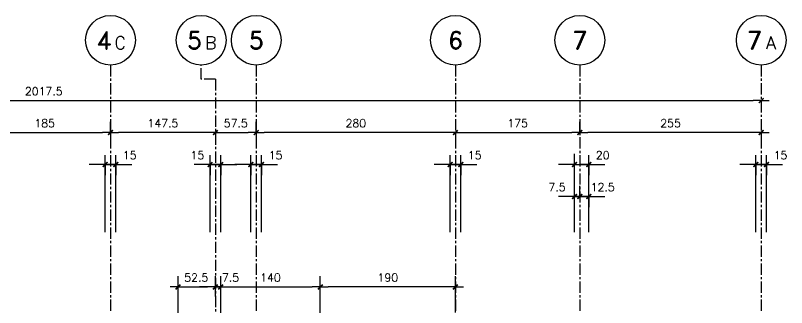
# Model space of a CAD drawing. Header units: millimetres. Extents: x -656237 to -652202, y 83238 to 86298.
# Drawn here: x -654733 to -653649, y 85887 to 86298 of the extents above; entities that cross this region are included whole.
import ezdxf
from ezdxf.enums import TextEntityAlignment as Align

# ---------------------------------------------------------------- set-up
doc = ezdxf.new("R2010")
doc.units = ezdxf.units.MM
doc.header["$LTSCALE"] = 0.5
doc.linetypes.add('CENTER', pattern=[50.8, 31.75, -6.35, 6.35, -6.35])
for name, color, linetype in [('A-LINEA 015', 6, 'Continuous'), ('COTAS', 5, 'Continuous'), ('Cotas2', 1, 'Continuous'), ('EJES', 1, 'CENTER')]:
    doc.layers.add(name, color=color, linetype=linetype)
doc.styles.add('ROMAND', font='romand')
doc.styles.add('ROMANS', font='romans')
doc.dimstyles.new('ING-50', dxfattribs={"dimscale": 5, "dimtxt": 2.25, "dimasz": 2.25, "dimexe": 3, "dimexo": 0, "dimgap": 1.5, "dimtad": 1, "dimdec": 1, "dimzin": 12, "dimdsep": 46, "dimtxsty": 'ROMANS', "dimblk1": 'TICK1', "dimblk2": 'TICK1', "dimsah": 1, "dimcen": 0.09, "dimclrd": 2, "dimclre": 1, "dimclrt": 3, "dimadec": 1, "dimazin": 3, "dimtfac": 1, "dimtdec": 1, "dimtix": 1, "dimtmove": 2, "dimatfit": 3, "dimfxl": 3, "dimtolj": 1, "dimtzin": 12, "dimarcsym": 0})

# ---------------------------------------------------------------- blocks, each defined once
blk = doc.blocks.new('EJE-1')
at = {"color": 3, "linetype": 'Continuous'}
blk.add_circle((0, 0), 35, dxfattribs=at)
at = {"color": 5, "linetype": 'Continuous', "style": 'ROMAND'}
blk.add_attdef('0', text='', height=25, dxfattribs=at).set_placement((0.2, 0), align=Align.MIDDLE)
blk = doc.blocks.new('eje-3')
at = {"color": 3, "linetype": 'Continuous'}
blk.add_circle((0, 0), 35, dxfattribs=at)
at = {"color": 5, "linetype": 'Continuous', "style": 'ROMAND'}
for height, p in [(25, (-9.2, 0)), (18, (13.7, -3.6))]:
    blk.add_attdef('0', text='', height=height, dxfattribs=at).set_placement(p, align=Align.MIDDLE)
blk = doc.blocks.new('TICK1')
at = {"color": 2}
for points in [[(0, 0), (-1, 0)], [(0, 0), (1, 0)]]:
    blk.add_lwpolyline(points, dxfattribs=at)
at = {"color": 2, "const_width": 0.2}
blk.add_lwpolyline([(-0.3, -0.3), (0.3, 0.3)], dxfattribs=at)
blk = doc.blocks.new('*D8')
at = {"layer": 'COTAS', "color": 2, "lineweight": -2}
for p, q in [((-654618.5, 86088.3), (-654629.7, 86088.3)), ((-654607.2, 86088.3), (-654592.2, 86088.3)), ((-654581, 86088.3), (-654569.7, 86088.3))]:
    blk.add_line(p, q, dxfattribs=at)
at = {"layer": 'COTAS', "color": 1, "lineweight": -2}
for p, q in [((-654607.2, 86088.3), (-654607.2, 86073.3)), ((-654592.2, 86088.3), (-654592.2, 86073.3))]:
    blk.add_line(p, q, dxfattribs=at)
at = {"layer": 'Defpoints', "color": 0}
for p in [(-654607.2, 86088.3), (-654592.2, 86088.3), (-654592.2, 86088.3)]:
    blk.add_point(p, dxfattribs=at)
at = {"layer": 'COTAS', "color": 2, "lineweight": -2, "xscale": 11.25, "yscale": 11.25, "zscale": 11.25}
blk.add_blockref('TICK1', (-654607.2, 86088.3), dxfattribs=at)
at = {"layer": 'COTAS', "color": 2, "lineweight": -2, "xscale": 11.25, "yscale": 11.25, "zscale": 11.25, "rotation": 180}
blk.add_blockref('TICK1', (-654592.2, 86088.3), dxfattribs=at)
at = {"layer": 'COTAS', "color": 3, "insert": (-654572.6, 86101.4), "char_height": 11.25, "attachment_point": 5, "style": 'ROMANS'}
blk.add_mtext('\\A1;15', dxfattribs=at)
blk = doc.blocks.new('*D9')
at = {"layer": 'COTAS', "color": 2, "lineweight": -2}
for p, q in [((-654413.5, 86088.3), (-654424.7, 86088.3)), ((-654402.2, 86088.3), (-654387.2, 86088.3)), ((-654376, 86088.3), (-654364.7, 86088.3))]:
    blk.add_line(p, q, dxfattribs=at)
at = {"layer": 'COTAS', "color": 1, "lineweight": -2}
for p, q in [((-654402.2, 86088.3), (-654402.2, 86073.3)), ((-654387.2, 86088.3), (-654387.2, 86073.3))]:
    blk.add_line(p, q, dxfattribs=at)
at = {"layer": 'Defpoints', "color": 0}
for p in [(-654402.2, 86088.3), (-654387.2, 86088.3), (-654387.2, 86088.3)]:
    blk.add_point(p, dxfattribs=at)
at = {"layer": 'COTAS', "color": 2, "lineweight": -2, "xscale": 11.25, "yscale": 11.25, "zscale": 11.25}
blk.add_blockref('TICK1', (-654402.2, 86088.3), dxfattribs=at)
at = {"layer": 'COTAS', "color": 2, "lineweight": -2, "xscale": 11.25, "yscale": 11.25, "zscale": 11.25, "rotation": 180}
blk.add_blockref('TICK1', (-654387.2, 86088.3), dxfattribs=at)
at = {"layer": 'COTAS', "color": 3, "insert": (-654367.6, 86101.4), "char_height": 11.25, "attachment_point": 5, "style": 'ROMANS'}
blk.add_mtext('\\A1;15', dxfattribs=at)
blk = doc.blocks.new('*D14')
at = {"layer": 'COTAS', "color": 1, "lineweight": -2}
for p, q in [((-654599.7, 86133.3), (-654599.7, 86148.3)), ((-654784.7, 86133.3), (-654784.7, 86118.3))]:
    blk.add_line(p, q, dxfattribs=at)
at = {"layer": 'COTAS', "color": 2, "lineweight": -2}
blk.add_line((-654773.5, 86133.3), (-654611, 86133.3), dxfattribs=at)
at = {"layer": 'Defpoints', "color": 0}
for p in [(-654784.7, 86133.3), (-654599.7, 86133.3), (-654599.7, 86133.3)]:
    blk.add_point(p, dxfattribs=at)
at = {"layer": 'COTAS', "color": 2, "lineweight": -2, "xscale": 11.25, "yscale": 11.25, "zscale": 11.25, "rotation": 180}
blk.add_blockref('TICK1', (-654784.7, 86133.3), dxfattribs=at)
at = {"layer": 'COTAS', "color": 2, "lineweight": -2, "xscale": 11.25, "yscale": 11.25, "zscale": 11.25}
blk.add_blockref('TICK1', (-654599.7, 86133.3), dxfattribs=at)
at = {"layer": 'COTAS', "color": 3, "insert": (-654692.2, 86146.4), "char_height": 11.25, "attachment_point": 5, "style": 'ROMANS'}
blk.add_mtext('\\A1;185', dxfattribs=at)
blk = doc.blocks.new('*D15')
at = {"layer": 'COTAS', "color": 1, "lineweight": -2}
for p, q in [((-654599.7, 86133.3), (-654599.7, 86118.3)), ((-654452.2, 86133.3), (-654452.2, 86118.3))]:
    blk.add_line(p, q, dxfattribs=at)
at = {"layer": 'COTAS', "color": 2, "lineweight": -2}
blk.add_line((-654463.5, 86133.3), (-654588.5, 86133.3), dxfattribs=at)
at = {"layer": 'Defpoints', "color": 0}
for p in [(-654599.7, 86133.3), (-654599.7, 86133.3), (-654452.2, 86133.3)]:
    blk.add_point(p, dxfattribs=at)
at = {"layer": 'COTAS', "color": 2, "lineweight": -2, "xscale": 11.25, "yscale": 11.25, "zscale": 11.25, "rotation": 180}
blk.add_blockref('TICK1', (-654599.7, 86133.3), dxfattribs=at)
at = {"layer": 'COTAS', "color": 2, "lineweight": -2, "xscale": 11.25, "yscale": 11.25, "zscale": 11.25}
blk.add_blockref('TICK1', (-654452.2, 86133.3), dxfattribs=at)
at = {"layer": 'COTAS', "color": 3, "insert": (-654526, 86146.4), "char_height": 11.25, "attachment_point": 5, "style": 'ROMANS'}
blk.add_mtext('\\A1;147.5', dxfattribs=at)
blk = doc.blocks.new('*D16')
at = {"layer": 'COTAS', "color": 1, "lineweight": -2}
for p, q in [((-654394.7, 86133.3), (-654394.7, 86148.3)), ((-654114.7, 86133.3), (-654114.7, 86118.3))]:
    blk.add_line(p, q, dxfattribs=at)
at = {"layer": 'COTAS', "color": 2, "lineweight": -2}
blk.add_line((-654126, 86133.3), (-654383.5, 86133.3), dxfattribs=at)
at = {"layer": 'Defpoints', "color": 0}
for p in [(-654394.7, 86133.3), (-654394.7, 86133.3), (-654114.7, 86133.3)]:
    blk.add_point(p, dxfattribs=at)
at = {"layer": 'COTAS', "color": 2, "lineweight": -2, "xscale": 11.25, "yscale": 11.25, "zscale": 11.25, "rotation": 180}
blk.add_blockref('TICK1', (-654394.7, 86133.3), dxfattribs=at)
at = {"layer": 'COTAS', "color": 2, "lineweight": -2, "xscale": 11.25, "yscale": 11.25, "zscale": 11.25}
blk.add_blockref('TICK1', (-654114.7, 86133.3), dxfattribs=at)
at = {"layer": 'COTAS', "color": 3, "insert": (-654254.7, 86146.4), "char_height": 11.25, "attachment_point": 5, "style": 'ROMANS'}
blk.add_mtext('\\A1;280', dxfattribs=at)
blk = doc.blocks.new('*D17')
at = {"layer": 'COTAS', "color": 1, "lineweight": -2}
for p, q in [((-655702.2, 86178.3), (-655702.2, 86163.3)), ((-653684.7, 86178.3), (-653684.7, 86163.3))]:
    blk.add_line(p, q, dxfattribs=at)
at = {"layer": 'COTAS', "color": 2, "lineweight": -2}
blk.add_line((-655691, 86178.3), (-653696, 86178.3), dxfattribs=at)
at = {"layer": 'Defpoints', "color": 0}
for p in [(-655702.2, 86178.3), (-653684.7, 86178.3), (-653684.7, 86178.3)]:
    blk.add_point(p, dxfattribs=at)
at = {"layer": 'COTAS', "color": 2, "lineweight": -2, "xscale": 11.25, "yscale": 11.25, "zscale": 11.25, "rotation": 180}
blk.add_blockref('TICK1', (-655702.2, 86178.3), dxfattribs=at)
at = {"layer": 'COTAS', "color": 2, "lineweight": -2, "xscale": 11.25, "yscale": 11.25, "zscale": 11.25}
blk.add_blockref('TICK1', (-653684.7, 86178.3), dxfattribs=at)
at = {"layer": 'COTAS', "color": 3, "insert": (-654693.5, 86191.4), "char_height": 11.25, "attachment_point": 5, "style": 'ROMANS'}
blk.add_mtext('\\A1;2017.5', dxfattribs=at)
blk = doc.blocks.new('*D56')
at = {"layer": 'COTAS', "color": 1, "lineweight": -2}
for p, q in [((-654452.2, 86133.3), (-654452.2, 86118.3)), ((-654394.7, 86133.3), (-654394.7, 86118.3))]:
    blk.add_line(p, q, dxfattribs=at)
at = {"layer": 'COTAS', "color": 2, "lineweight": -2}
blk.add_line((-654441, 86133.3), (-654406, 86133.3), dxfattribs=at)
at = {"layer": 'Defpoints', "color": 0}
for p in [(-654452.2, 86133.3), (-654394.7, 86133.3), (-654394.7, 86133.3)]:
    blk.add_point(p, dxfattribs=at)
at = {"layer": 'COTAS', "color": 2, "lineweight": -2, "xscale": 11.25, "yscale": 11.25, "zscale": 11.25, "rotation": 180}
blk.add_blockref('TICK1', (-654452.2, 86133.3), dxfattribs=at)
at = {"layer": 'COTAS', "color": 2, "lineweight": -2, "xscale": 11.25, "yscale": 11.25, "zscale": 11.25}
blk.add_blockref('TICK1', (-654394.7, 86133.3), dxfattribs=at)
at = {"layer": 'COTAS', "color": 3, "insert": (-654423.5, 86146.4), "char_height": 11.25, "attachment_point": 5, "style": 'ROMANS'}
blk.add_mtext('\\A1;57.5', dxfattribs=at)
blk = doc.blocks.new('*D60')
at = {"layer": 'COTAS', "color": 2, "lineweight": -2}
for p, q in [((-654471, 86088.3), (-654482.2, 86088.3)), ((-654459.7, 86088.3), (-654444.7, 86088.3)), ((-654433.5, 86088.3), (-654422.2, 86088.3))]:
    blk.add_line(p, q, dxfattribs=at)
at = {"layer": 'COTAS', "color": 1, "lineweight": -2}
for p, q in [((-654459.7, 86088.3), (-654459.7, 86073.3)), ((-654444.7, 86088.3), (-654444.7, 86073.3))]:
    blk.add_line(p, q, dxfattribs=at)
at = {"layer": 'Defpoints', "color": 0}
for p in [(-654459.7, 86088.3), (-654444.7, 86088.3), (-654444.7, 86088.3)]:
    blk.add_point(p, dxfattribs=at)
at = {"layer": 'COTAS', "color": 2, "lineweight": -2, "xscale": 11.25, "yscale": 11.25, "zscale": 11.25}
blk.add_blockref('TICK1', (-654459.7, 86088.3), dxfattribs=at)
at = {"layer": 'COTAS', "color": 2, "lineweight": -2, "xscale": 11.25, "yscale": 11.25, "zscale": 11.25, "rotation": 180}
blk.add_blockref('TICK1', (-654444.7, 86088.3), dxfattribs=at)
at = {"layer": 'COTAS', "color": 3, "insert": (-654477.5, 86101.4), "char_height": 11.25, "attachment_point": 5, "style": 'ROMANS'}
blk.add_mtext('\\A1;15', dxfattribs=at)
blk = doc.blocks.new('*D71')
at = {"layer": 'COTAS', "color": 1, "lineweight": -2, "ltscale": 0.5}
for p, q in [((-654504.7, 85846.4), (-654504.7, 85930.9)), ((-654452.2, 85902.6), (-654452.2, 85930.9))]:
    blk.add_line(p, q, dxfattribs=at)
at = {"layer": 'COTAS', "color": 2, "lineweight": -2, "ltscale": 0.5}
blk.add_line((-654493.5, 85915.9), (-654463.5, 85915.9), dxfattribs=at)
at = {"layer": 'Defpoints', "color": 0, "ltscale": 0.5}
for p in [(-654452.2, 85915.9), (-654452.2, 85902.6), (-654504.7, 85846.4)]:
    blk.add_point(p, dxfattribs=at)
at = {"layer": 'COTAS', "color": 2, "lineweight": -2, "ltscale": 0.5, "xscale": 11.25, "yscale": 11.25, "zscale": 11.25, "rotation": 180}
blk.add_blockref('TICK1', (-654504.7, 85915.9), dxfattribs=at)
at = {"layer": 'COTAS', "color": 2, "lineweight": -2, "ltscale": 0.5, "xscale": 11.25, "yscale": 11.25, "zscale": 11.25}
blk.add_blockref('TICK1', (-654452.2, 85915.9), dxfattribs=at)
at = {"layer": 'COTAS', "color": 3, "ltscale": 0.5, "insert": (-654479.1, 85929.1), "char_height": 11.25, "attachment_point": 5, "style": 'ROMANS'}
blk.add_mtext('\\A1;52.5', dxfattribs=at)
blk = doc.blocks.new('*D72')
at = {"layer": 'COTAS', "color": 1, "lineweight": -2, "ltscale": 0.5}
for p, q in [((-654452.2, 85902.6), (-654452.2, 85930.9)), ((-654444.7, 85845.9), (-654444.7, 85930.9))]:
    blk.add_line(p, q, dxfattribs=at)
at = {"layer": 'COTAS', "color": 2, "lineweight": -2, "ltscale": 0.5}
for p, q in [((-654463.5, 85915.9), (-654474.7, 85915.9)), ((-654444.7, 85915.9), (-654452.2, 85915.9)), ((-654433.5, 85915.9), (-654422.2, 85915.9))]:
    blk.add_line(p, q, dxfattribs=at)
at = {"layer": 'Defpoints', "color": 0, "ltscale": 0.5}
for p in [(-654452.2, 85915.9), (-654452.2, 85902.6), (-654444.7, 85845.9)]:
    blk.add_point(p, dxfattribs=at)
at = {"layer": 'COTAS', "color": 2, "lineweight": -2, "ltscale": 0.5, "xscale": 11.25, "yscale": 11.25, "zscale": 11.25}
blk.add_blockref('TICK1', (-654452.2, 85915.9), dxfattribs=at)
at = {"layer": 'COTAS', "color": 2, "lineweight": -2, "ltscale": 0.5, "xscale": 11.25, "yscale": 11.25, "zscale": 11.25, "rotation": 180}
blk.add_blockref('TICK1', (-654444.7, 85915.9), dxfattribs=at)
at = {"layer": 'COTAS', "color": 3, "ltscale": 0.5, "insert": (-654430.9, 85929.1), "char_height": 11.25, "attachment_point": 5, "style": 'ROMANS'}
blk.add_mtext('\\A1;7.5', dxfattribs=at)
blk = doc.blocks.new('*D73')
at = {"layer": 'COTAS', "color": 1, "lineweight": -2, "ltscale": 0.5}
for p, q in [((-654444.7, 85845.9), (-654444.7, 85930.9)), ((-654304.7, 85844.2), (-654304.7, 85930.9))]:
    blk.add_line(p, q, dxfattribs=at)
at = {"layer": 'COTAS', "color": 2, "lineweight": -2, "ltscale": 0.5}
blk.add_line((-654433.5, 85915.9), (-654316, 85915.9), dxfattribs=at)
at = {"layer": 'Defpoints', "color": 0, "ltscale": 0.5}
for p in [(-654304.7, 85915.9), (-654444.7, 85845.9), (-654304.7, 85844.2)]:
    blk.add_point(p, dxfattribs=at)
at = {"layer": 'COTAS', "color": 2, "lineweight": -2, "ltscale": 0.5, "xscale": 11.25, "yscale": 11.25, "zscale": 11.25, "rotation": 180}
blk.add_blockref('TICK1', (-654444.7, 85915.9), dxfattribs=at)
at = {"layer": 'COTAS', "color": 2, "lineweight": -2, "ltscale": 0.5, "xscale": 11.25, "yscale": 11.25, "zscale": 11.25}
blk.add_blockref('TICK1', (-654304.7, 85915.9), dxfattribs=at)
at = {"layer": 'COTAS', "color": 3, "ltscale": 0.5, "insert": (-654374.7, 85929.1), "char_height": 11.25, "attachment_point": 5, "style": 'ROMANS'}
blk.add_mtext('\\A1;140', dxfattribs=at)
blk = doc.blocks.new('*D74')
at = {"layer": 'COTAS', "color": 1, "lineweight": -2, "ltscale": 0.5}
for p, q in [((-654304.7, 85844.2), (-654304.7, 85930.9)), ((-654114.7, 85879.7), (-654114.7, 85930.9))]:
    blk.add_line(p, q, dxfattribs=at)
at = {"layer": 'COTAS', "color": 2, "lineweight": -2, "ltscale": 0.5}
blk.add_line((-654126, 85915.9), (-654293.5, 85915.9), dxfattribs=at)
at = {"layer": 'Defpoints', "color": 0, "ltscale": 0.5}
for p in [(-654304.7, 85915.9), (-654114.7, 85879.7), (-654304.7, 85844.2)]:
    blk.add_point(p, dxfattribs=at)
at = {"layer": 'COTAS', "color": 2, "lineweight": -2, "ltscale": 0.5, "xscale": 11.25, "yscale": 11.25, "zscale": 11.25, "rotation": 180}
blk.add_blockref('TICK1', (-654304.7, 85915.9), dxfattribs=at)
at = {"layer": 'COTAS', "color": 2, "lineweight": -2, "ltscale": 0.5, "xscale": 11.25, "yscale": 11.25, "zscale": 11.25}
blk.add_blockref('TICK1', (-654114.7, 85915.9), dxfattribs=at)
at = {"layer": 'COTAS', "color": 3, "ltscale": 0.5, "insert": (-654209.7, 85929.1), "char_height": 11.25, "attachment_point": 5, "style": 'ROMANS'}
blk.add_mtext('\\A1;190', dxfattribs=at)
blk = doc.blocks.new('*D83')
at = {"layer": 'COTAS', "color": 1, "lineweight": -2}
for p, q in [((-653939.7, 86133.3), (-653939.7, 86148.3)), ((-654114.7, 86133.3), (-654114.7, 86118.3))]:
    blk.add_line(p, q, dxfattribs=at)
at = {"layer": 'COTAS', "color": 2, "lineweight": -2}
blk.add_line((-654103.5, 86133.3), (-653951, 86133.3), dxfattribs=at)
at = {"layer": 'Defpoints', "color": 0}
for p in [(-654114.7, 86133.3), (-653939.7, 86133.3), (-653939.7, 86133.3)]:
    blk.add_point(p, dxfattribs=at)
at = {"layer": 'COTAS', "color": 2, "lineweight": -2, "xscale": 11.25, "yscale": 11.25, "zscale": 11.25, "rotation": 180}
blk.add_blockref('TICK1', (-654114.7, 86133.3), dxfattribs=at)
at = {"layer": 'COTAS', "color": 2, "lineweight": -2, "xscale": 11.25, "yscale": 11.25, "zscale": 11.25}
blk.add_blockref('TICK1', (-653939.7, 86133.3), dxfattribs=at)
at = {"layer": 'COTAS', "color": 3, "insert": (-654027.2, 86146.4), "char_height": 11.25, "attachment_point": 5, "style": 'ROMANS'}
blk.add_mtext('\\A1;175', dxfattribs=at)
blk = doc.blocks.new('*D84')
at = {"layer": 'COTAS', "color": 2, "lineweight": -2}
for p, q in [((-654133.5, 86088.3), (-654144.7, 86088.3)), ((-654122.2, 86088.3), (-654107.2, 86088.3)), ((-654096, 86088.3), (-654084.7, 86088.3))]:
    blk.add_line(p, q, dxfattribs=at)
at = {"layer": 'COTAS', "color": 1, "lineweight": -2}
for p, q in [((-654122.2, 86088.3), (-654122.2, 86073.3)), ((-654107.2, 86088.3), (-654107.2, 86073.3))]:
    blk.add_line(p, q, dxfattribs=at)
at = {"layer": 'Defpoints', "color": 0}
for p in [(-654122.2, 86088.3), (-654107.2, 86088.3), (-654107.2, 86088.3)]:
    blk.add_point(p, dxfattribs=at)
at = {"layer": 'COTAS', "color": 2, "lineweight": -2, "xscale": 11.25, "yscale": 11.25, "zscale": 11.25}
blk.add_blockref('TICK1', (-654122.2, 86088.3), dxfattribs=at)
at = {"layer": 'COTAS', "color": 2, "lineweight": -2, "xscale": 11.25, "yscale": 11.25, "zscale": 11.25, "rotation": 180}
blk.add_blockref('TICK1', (-654107.2, 86088.3), dxfattribs=at)
at = {"layer": 'COTAS', "color": 3, "insert": (-654087.6, 86101.4), "char_height": 11.25, "attachment_point": 5, "style": 'ROMANS'}
blk.add_mtext('\\A1;15', dxfattribs=at)
blk = doc.blocks.new('*D115')
at = {"layer": 'COTAS', "color": 1, "lineweight": -2}
for p, q in [((-653939.7, 86133.3), (-653939.7, 86148.3)), ((-653684.7, 86133.3), (-653684.7, 86118.3))]:
    blk.add_line(p, q, dxfattribs=at)
at = {"layer": 'COTAS', "color": 2, "lineweight": -2}
blk.add_line((-653696, 86133.3), (-653928.5, 86133.3), dxfattribs=at)
at = {"layer": 'Defpoints', "color": 0}
for p in [(-653939.7, 86133.3), (-653939.7, 86133.3), (-653684.7, 86133.3)]:
    blk.add_point(p, dxfattribs=at)
at = {"layer": 'COTAS', "color": 2, "lineweight": -2, "xscale": 11.25, "yscale": 11.25, "zscale": 11.25, "rotation": 180}
blk.add_blockref('TICK1', (-653939.7, 86133.3), dxfattribs=at)
at = {"layer": 'COTAS', "color": 2, "lineweight": -2, "xscale": 11.25, "yscale": 11.25, "zscale": 11.25}
blk.add_blockref('TICK1', (-653684.7, 86133.3), dxfattribs=at)
at = {"layer": 'COTAS', "color": 3, "insert": (-653812.2, 86146.4), "char_height": 11.25, "attachment_point": 5, "style": 'ROMANS'}
blk.add_mtext('\\A1;255', dxfattribs=at)
blk = doc.blocks.new('*D122')
at = {"layer": 'COTAS', "color": 2, "lineweight": -2}
for p, q in [((-653703.5, 86088.3), (-653714.7, 86088.3)), ((-653692.2, 86088.3), (-653677.2, 86088.3)), ((-653666, 86088.3), (-653654.7, 86088.3))]:
    blk.add_line(p, q, dxfattribs=at)
at = {"layer": 'COTAS', "color": 1, "lineweight": -2}
for p, q in [((-653692.2, 86088.3), (-653692.2, 86073.3)), ((-653677.2, 86088.3), (-653677.2, 86073.3))]:
    blk.add_line(p, q, dxfattribs=at)
at = {"layer": 'Defpoints', "color": 0}
for p in [(-653692.2, 86088.3), (-653677.2, 86088.3), (-653677.2, 86088.3)]:
    blk.add_point(p, dxfattribs=at)
at = {"layer": 'COTAS', "color": 2, "lineweight": -2, "xscale": 11.25, "yscale": 11.25, "zscale": 11.25}
blk.add_blockref('TICK1', (-653692.2, 86088.3), dxfattribs=at)
at = {"layer": 'COTAS', "color": 2, "lineweight": -2, "xscale": 11.25, "yscale": 11.25, "zscale": 11.25, "rotation": 180}
blk.add_blockref('TICK1', (-653677.2, 86088.3), dxfattribs=at)
at = {"layer": 'COTAS', "color": 3, "insert": (-653657.6, 86101.4), "char_height": 11.25, "attachment_point": 5, "style": 'ROMANS'}
blk.add_mtext('\\A1;15', dxfattribs=at)
blk = doc.blocks.new('*D171')
at = {"layer": 'COTAS', "color": 1, "lineweight": -2}
for p, q in [((-653947.2, 86088.3), (-653947.2, 86103.3)), ((-653927.2, 86088.3), (-653927.2, 86073.3))]:
    blk.add_line(p, q, dxfattribs=at)
at = {"layer": 'COTAS', "color": 2, "lineweight": -2}
for p, q in [((-653958.5, 86088.3), (-653969.7, 86088.3)), ((-653947.2, 86088.3), (-653927.2, 86088.3)), ((-653916, 86088.3), (-653904.7, 86088.3))]:
    blk.add_line(p, q, dxfattribs=at)
at = {"layer": 'Defpoints', "color": 0}
for p in [(-653947.2, 86088.3), (-653927.2, 86088.3), (-653927.2, 86088.3)]:
    blk.add_point(p, dxfattribs=at)
at = {"layer": 'COTAS', "color": 2, "lineweight": -2, "xscale": 11.25, "yscale": 11.25, "zscale": 11.25}
blk.add_blockref('TICK1', (-653947.2, 86088.3), dxfattribs=at)
at = {"layer": 'COTAS', "color": 2, "lineweight": -2, "xscale": 11.25, "yscale": 11.25, "zscale": 11.25, "rotation": 180}
blk.add_blockref('TICK1', (-653927.2, 86088.3), dxfattribs=at)
at = {"layer": 'COTAS', "color": 3, "insert": (-653907.6, 86101.4), "char_height": 11.25, "attachment_point": 5, "style": 'ROMANS'}
blk.add_mtext('\\A1;20', dxfattribs=at)
blk = doc.blocks.new('*D204')
at = {"layer": 'COTAS', "color": 1, "lineweight": -2}
for p, q in [((-653939.7, 86043.3), (-653939.7, 86058.3)), ((-653927.2, 86043.3), (-653927.2, 86028.3))]:
    blk.add_line(p, q, dxfattribs=at)
at = {"layer": 'COTAS', "color": 2, "lineweight": -2}
for p, q in [((-653951, 86043.3), (-653962.2, 86043.3)), ((-653939.7, 86043.3), (-653927.2, 86043.3)), ((-653916, 86043.3), (-653904.7, 86043.3))]:
    blk.add_line(p, q, dxfattribs=at)
at = {"layer": 'Defpoints', "color": 0}
for p in [(-653939.7, 86043.3), (-653927.2, 86043.3), (-653927.2, 86043.3)]:
    blk.add_point(p, dxfattribs=at)
at = {"layer": 'COTAS', "color": 2, "lineweight": -2, "xscale": 11.25, "yscale": 11.25, "zscale": 11.25}
blk.add_blockref('TICK1', (-653939.7, 86043.3), dxfattribs=at)
at = {"layer": 'COTAS', "color": 2, "lineweight": -2, "xscale": 11.25, "yscale": 11.25, "zscale": 11.25, "rotation": 180}
blk.add_blockref('TICK1', (-653927.2, 86043.3), dxfattribs=at)
at = {"layer": 'COTAS', "color": 3, "insert": (-653907.6, 86056.4), "char_height": 11.25, "attachment_point": 5, "style": 'ROMANS'}
blk.add_mtext('\\A1;12.5', dxfattribs=at)
blk = doc.blocks.new('*D205')
at = {"layer": 'COTAS', "color": 1, "lineweight": -2}
for p, q in [((-653947.2, 86043.3), (-653947.2, 86058.3)), ((-653939.7, 86043.3), (-653939.7, 86058.3))]:
    blk.add_line(p, q, dxfattribs=at)
at = {"layer": 'COTAS', "color": 2, "lineweight": -2}
for p, q in [((-653958.5, 86043.3), (-653969.7, 86043.3)), ((-653939.7, 86043.3), (-653947.2, 86043.3)), ((-653928.5, 86043.3), (-653917.2, 86043.3))]:
    blk.add_line(p, q, dxfattribs=at)
at = {"layer": 'Defpoints', "color": 0}
for p in [(-653947.2, 86043.3), (-653947.2, 86043.3), (-653939.7, 86043.3)]:
    blk.add_point(p, dxfattribs=at)
at = {"layer": 'COTAS', "color": 2, "lineweight": -2, "xscale": 11.25, "yscale": 11.25, "zscale": 11.25}
blk.add_blockref('TICK1', (-653947.2, 86043.3), dxfattribs=at)
at = {"layer": 'COTAS', "color": 2, "lineweight": -2, "xscale": 11.25, "yscale": 11.25, "zscale": 11.25, "rotation": 180}
blk.add_blockref('TICK1', (-653939.7, 86043.3), dxfattribs=at)
at = {"layer": 'COTAS', "color": 3, "insert": (-653971.8, 86056.4), "char_height": 11.25, "attachment_point": 5, "style": 'ROMANS'}
blk.add_mtext('\\A1;7.5', dxfattribs=at)

msp = doc.modelspace()

# ---------------------------------------------------------------- linework, layer by layer
at = {"layer": 'Cotas2'}
for p, q in [((-654607.215, 85993.253), (-654607.215, 86101.249)), ((-654592.215, 85993.253), (-654592.215, 86101.249)), ((-654459.715, 85993.253), (-654459.715, 86101.249)), ((-654444.715, 85993.253), (-654444.715, 86101.249)), ((-654402.215, 85993.253), (-654402.215, 86101.249)), ((-654387.215, 85993.253), (-654387.215, 86101.249)), ((-654122.215, 85993.253), (-654122.215, 86101.249)), ((-654107.215, 85993.253), (-654107.215, 86101.249)), ((-653947.215, 85993.253), (-653947.215, 86101.249)), ((-653927.215, 85993.253), (-653927.215, 86101.249)), ((-653692.215, 85993.253), (-653692.215, 86101.249)), ((-653677.215, 85993.253), (-653677.215, 86101.249))]:
    msp.add_line(p, q, dxfattribs=at)
at = {"layer": 'EJES'}
for p, q in [((-654599.715, 86228.253), (-654599.715, 83448.253)), ((-654394.715, 86228.253), (-654394.715, 83448.253)), ((-654114.715, 86228.253), (-654114.715, 83448.253)), ((-653939.715, 86228.253), (-653939.715, 83448.253)), ((-653684.715, 86228.253), (-653684.715, 83448.253)), ((-654452.215, 86208.253), (-654452.215, 85564.657))]:
    msp.add_line(p, q, dxfattribs=at)
msp.add_lwpolyline([(-654452.215, 86208.253), (-654472.215, 86208.253), (-654472.215, 86228.253)], dxfattribs=at)

# ---------------------------------------------------------------- block references
at = {"layer": 'A-LINEA 015', "ltscale": 0.5}
ref = msp.add_blockref('eje-3', (-654599.715, 86263.253), dxfattribs=at)
ref.add_attrib('0', '4', dxfattribs={"layer": '0', "color": 5, "linetype": 'Continuous', "height": 25, "style": 'ROMAND'}).set_placement((-654608.905, 86263.253), align=Align.MIDDLE)
ref.add_attrib('0', 'C', dxfattribs={"layer": '0', "color": 5, "linetype": 'Continuous', "height": 18, "style": 'ROMAND'}).set_placement((-654586.028, 86259.67), align=Align.MIDDLE)
ref = msp.add_blockref('eje-3', (-654472.215, 86263.253), dxfattribs=at)
ref.add_attrib('0', '5', dxfattribs={"layer": '0', "color": 5, "linetype": 'Continuous', "height": 25, "style": 'ROMAND'}).set_placement((-654481.405, 86263.253), align=Align.MIDDLE)
ref.add_attrib('0', 'B', dxfattribs={"layer": '0', "color": 5, "linetype": 'Continuous', "height": 18, "style": 'ROMAND'}).set_placement((-654458.528, 86259.67), align=Align.MIDDLE)
for p, values in [((-654394.715, 86263.253), {'0': '5'}), ((-654114.715, 86263.253), {'0': '6'}), ((-653939.715, 86263.253), {'0': '7'})]:
    msp.add_blockref('EJE-1', p, dxfattribs=at).add_auto_attribs(values)
ref = msp.add_blockref('eje-3', (-653684.715, 86263.253), dxfattribs=at)
ref.add_attrib('0', '7', dxfattribs={"layer": '0', "color": 5, "linetype": 'Continuous', "height": 25, "style": 'ROMAND'}).set_placement((-653693.905, 86263.253), align=Align.MIDDLE)
ref.add_attrib('0', 'A', dxfattribs={"layer": '0', "color": 5, "linetype": 'Continuous', "height": 18, "style": 'ROMAND'}).set_placement((-653671.028, 86259.67), align=Align.MIDDLE)

# ---------------------------------------------------------------- dimensions: what is measured, and where the dimension line sits
at = {"layer": 'COTAS'}
for base, p1, p2, picture, middle in [((-653684.715, 86178.253), (-655702.215, 86178.253), (-653684.715, 86178.253), '*D17', (-654693.465, 86191.378)), ((-654599.715, 86133.253), (-654784.715, 86133.253), (-654599.715, 86133.253), '*D14', (-654692.215, 86146.378)), ((-654394.715, 86133.253), (-654452.215, 86133.253), (-654394.715, 86133.253), '*D56', (-654423.465, 86146.378)), ((-653939.715, 86133.253), (-654114.715, 86133.253), (-653939.715, 86133.253), '*D83', (-654027.215, 86146.378))]:
    dim = msp.add_linear_dim(base=base, p1=p1, p2=p2, dimstyle='ING-50', dxfattribs=at)
    dim.commit()
    dim.dimension.update_dxf_attribs({"geometry": picture, "text_midpoint": middle})
for base, p1, p2, picture, middle in [((-654599.715, 86133.253), (-654452.215, 86133.253), (-654599.715, 86133.253), '*D15', (-654525.965, 86146.378)), ((-654394.715, 86133.253), (-654114.715, 86133.253), (-654394.715, 86133.253), '*D16', (-654254.715, 86146.378)), ((-653939.715, 86133.253), (-653684.715, 86133.253), (-653939.715, 86133.253), '*D115', (-653812.215, 86146.378))]:
    dim = msp.add_linear_dim(base=base, p1=p1, p2=p2, angle=180, dimstyle='ING-50', dxfattribs=at)
    dim.commit()
    dim.dimension.update_dxf_attribs({"geometry": picture, "text_midpoint": middle})
for base, p1, p2, picture, middle in [((-654592.215, 86088.253), (-654607.215, 86088.253), (-654592.215, 86088.253), '*D8', (-654572.589, 86101.378)), ((-654444.715, 86088.253), (-654459.715, 86088.253), (-654444.715, 86088.253), '*D60', (-654477.505, 86101.378)), ((-654387.215, 86088.253), (-654402.215, 86088.253), (-654387.215, 86088.253), '*D9', (-654367.589, 86101.378)), ((-654107.215, 86088.253), (-654122.215, 86088.253), (-654107.215, 86088.253), '*D84', (-654087.589, 86101.378)), ((-653927.215, 86088.253), (-653947.215, 86088.253), (-653927.215, 86088.253), '*D171', (-653907.589, 86101.378)), ((-653677.215, 86088.253), (-653692.215, 86088.253), (-653677.215, 86088.253), '*D122', (-653657.589, 86101.378)), ((-653927.215, 86043.253), (-653939.715, 86043.253), (-653927.215, 86043.253), '*D204', (-653907.589, 86056.378))]:
    dim = msp.add_linear_dim(base=base, p1=p1, p2=p2, dimstyle='ING-50', dxfattribs=at)
    dim.commit()
    dim.dimension.update_dxf_attribs({"geometry": picture, "text_midpoint": middle, "dimtype": 160})
dim = msp.add_linear_dim(base=(-653947.215, 86043.253), p1=(-653939.715, 86043.253), p2=(-653947.215, 86043.253), angle=180, dimstyle='ING-50', dxfattribs=at)
dim.commit()
dim.dimension.update_dxf_attribs({"geometry": '*D205', "text_midpoint": (-653971.841, 86056.378), "dimtype": 160})
at = {"layer": 'COTAS', "ltscale": 0.5}
for p1, angle, picture, middle in [((-654504.715, 85846.352), 180, '*D71', (-654479.099, 85929.054)), ((-654444.703, 85845.903), 0, '*D72', (-654430.908, 85929.054))]:
    dim = msp.add_linear_dim(base=(-654452.215, 85915.929), p1=p1, p2=(-654452.215, 85902.615), angle=angle, dimstyle='ING-50', dxfattribs=at)
    dim.commit()
    dim.dimension.update_dxf_attribs({"geometry": picture, "text_midpoint": middle, "dimtype": 160})
for p1, angle, picture, middle in [((-654444.703, 85845.903), 180, '*D73', (-654374.709, 85929.054)), ((-654114.715, 85879.737), 0, '*D74', (-654209.715, 85929.054))]:
    dim = msp.add_linear_dim(base=(-654304.715, 85915.929), p1=p1, p2=(-654304.715, 85844.191), angle=angle, dimstyle='ING-50', dxfattribs=at)
    dim.commit()
    dim.dimension.update_dxf_attribs({"geometry": picture, "text_midpoint": middle})

doc.saveas('drawing.dxf')
